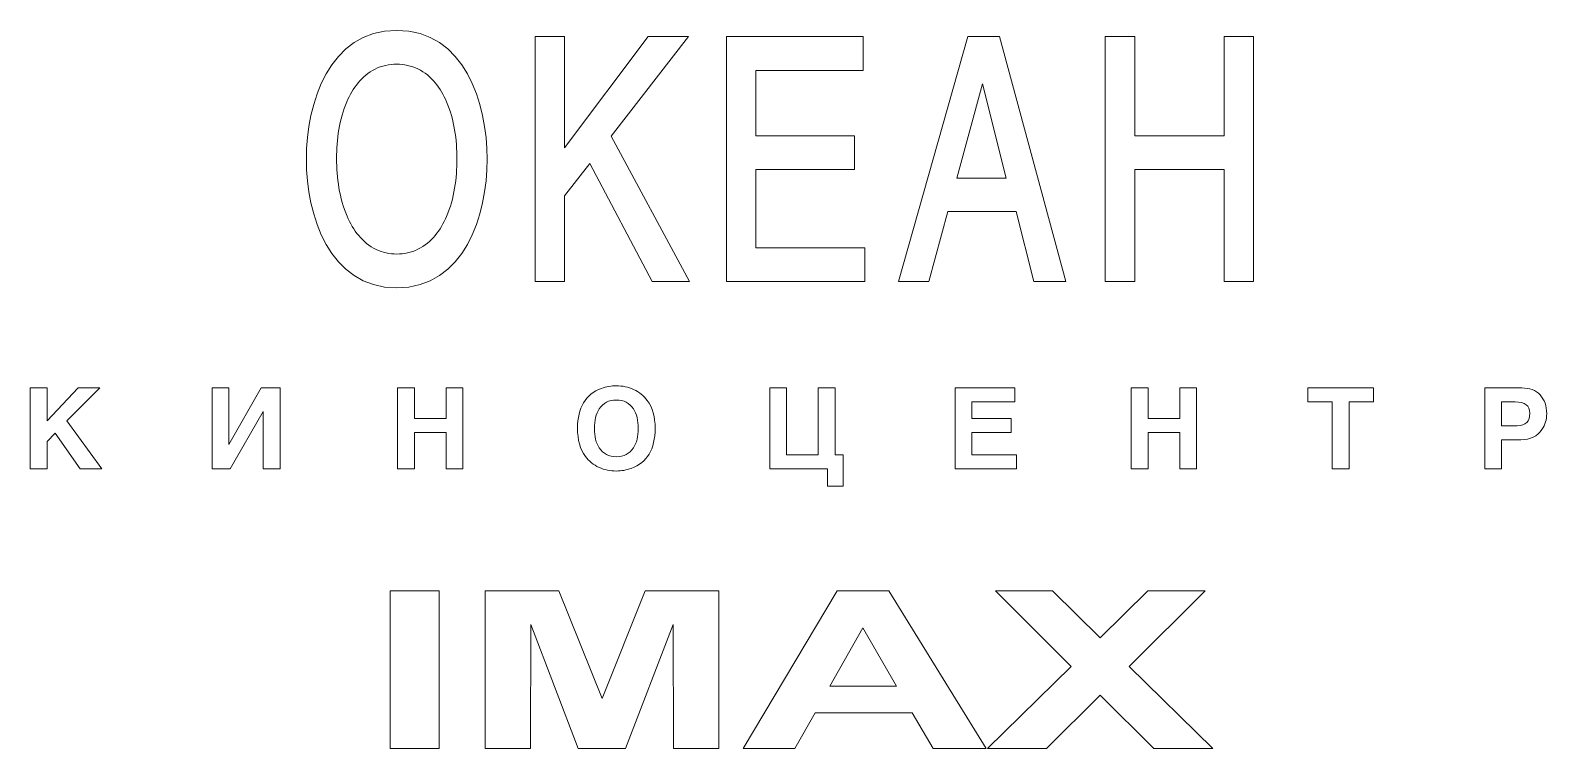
# Model space of a CAD drawing. Header units: millimetres. Extents: x -119 to 118, y -46 to 66.
import ezdxf

# ---------------------------------------------------------------- set-up
doc = ezdxf.new("R2010")
doc.units = ezdxf.units.MM
doc.header["$MEASUREMENT"] = 0
doc.layers.add('layer 1', color=7, linetype='Continuous')

msp = doc.modelspace()

# ---------------------------------------------------------------- linework, layer by layer
at = {"layer": 'layer 1', "lineweight": 20}
for points, knots in [([(-47.5286, 45.5102), (-47.5286, 36.8227), (-51.0577, 25.4635), (-61.6083, 25.4635), (-72.1588, 25.4635), (-75.6879, 36.8227), (-75.6879, 45.5102), (-75.6879, 54.1978), (-72.1588, 65.557), (-61.6083, 65.557), (-51.0577, 65.557), (-47.5286, 54.1978), (-47.5286, 45.5102)], [0, 0, 0, 0, 0.25, 0.25, 0.25, 0.5, 0.5, 0.5, 0.75, 0.75, 0.75, 1, 1, 1, 1]), ([(-35.4783, 47.2592), (-35.4783, 47.2592), (-22.4264, 64.5796), (-22.4264, 64.5796), (-22.4264, 64.5796), (-16.1872, 64.5796), (-16.1872, 64.5796), (-16.1872, 64.5796), (-28.2319, 49.0721), (-28.2319, 49.0721), (-28.2319, 49.0721), (-16.0224, 26.4408), (-16.0224, 26.4408), (-16.0224, 26.4408), (-21.8479, 26.4408), (-21.8479, 26.4408), (-21.8479, 26.4408), (-31.5215, 44.8377), (-31.5215, 44.8377), (-31.5215, 44.8377), (-35.4783, 39.8172), (-35.4783, 39.8172), (-35.4783, 39.8172), (-35.4783, 26.4408), (-35.4783, 26.4408), (-35.4783, 26.4408), (-40.069, 26.4408), (-40.069, 26.4408), (-40.069, 26.4408), (-40.069, 64.5796), (-40.069, 64.5796), (-40.069, 64.5796), (-35.4783, 64.5796), (-35.4783, 64.5796), (-35.4783, 64.5796), (-35.4783, 47.2592), (-35.4783, 47.2592)], [0, 0, 0, 0, 0.08333333, 0.08333333, 0.08333333, 0.16666667, 0.16666667, 0.16666667, 0.25, 0.25, 0.25, 0.33333333, 0.33333333, 0.33333333, 0.41666667, 0.41666667, 0.41666667, 0.5, 0.5, 0.5, 0.58333333, 0.58333333, 0.58333333, 0.66666667, 0.66666667, 0.66666667, 0.75, 0.75, 0.75, 0.83333333, 0.83333333, 0.83333333, 0.91666667, 0.91666667, 0.91666667, 1, 1, 1, 1]), ([(-5.6739, 59.3124), (-5.6739, 59.3124), (-5.6739, 49.1469), (-5.6739, 49.1469), (-5.6739, 49.1469), (9.7155, 49.1469), (9.7155, 49.1469), (9.7155, 49.1469), (9.7155, 43.8798), (9.7155, 43.8798), (9.7155, 43.8798), (-5.6739, 43.8798), (-5.6739, 43.8798), (-5.6739, 43.8798), (-5.6739, 31.708), (-5.6739, 31.708), (-5.6739, 31.708), (11.3049, 31.708), (11.3049, 31.708), (11.3049, 31.708), (11.3049, 26.4408), (11.3049, 26.4408), (11.3049, 26.4408), (-10.2645, 26.4408), (-10.2645, 26.4408), (-10.2645, 26.4408), (-10.2645, 64.5796), (-10.2645, 64.5796), (-10.2645, 64.5796), (11.0335, 64.5796), (11.0335, 64.5796), (11.0335, 64.5796), (11.0335, 59.3124), (11.0335, 59.3124), (11.0335, 59.3124), (-5.6739, 59.3124), (-5.6739, 59.3124)], [0, 0, 0, 0, 0.08333333, 0.08333333, 0.08333333, 0.16666667, 0.16666667, 0.16666667, 0.25, 0.25, 0.25, 0.33333333, 0.33333333, 0.33333333, 0.41666667, 0.41666667, 0.41666667, 0.5, 0.5, 0.5, 0.58333333, 0.58333333, 0.58333333, 0.66666667, 0.66666667, 0.66666667, 0.75, 0.75, 0.75, 0.83333333, 0.83333333, 0.83333333, 0.91666667, 0.91666667, 0.91666667, 1, 1, 1, 1]), ([(34.8628, 37.3466), (34.8628, 37.3466), (24.2315, 37.3466), (24.2315, 37.3466), (24.2315, 37.3466), (21.2855, 26.4408), (21.2855, 26.4408), (21.2855, 26.4408), (16.5434, 26.4408), (16.5434, 26.4408), (16.5434, 26.4408), (27.3505, 64.5796), (27.3505, 64.5796), (27.3505, 64.5796), (32.2552, 64.5796), (32.2552, 64.5796), (32.2552, 64.5796), (42.6268, 26.4408), (42.6268, 26.4408), (42.6268, 26.4408), (37.6539, 26.4408), (37.6539, 26.4408), (37.6539, 26.4408), (34.8628, 37.3466), (34.8628, 37.3466)], [0, 0, 0, 0, 0.125, 0.125, 0.125, 0.25, 0.25, 0.25, 0.375, 0.375, 0.375, 0.5, 0.5, 0.5, 0.625, 0.625, 0.625, 0.75, 0.75, 0.75, 0.875, 0.875, 0.875, 1, 1, 1, 1]), ([(53.3533, 49.1469), (53.3533, 49.1469), (67.2534, 49.1469), (67.2534, 49.1469), (67.2534, 49.1469), (67.2534, 64.5796), (67.2534, 64.5796), (67.2534, 64.5796), (71.844, 64.5796), (71.844, 64.5796), (71.844, 64.5796), (71.844, 26.4408), (71.844, 26.4408), (71.844, 26.4408), (67.2534, 26.4408), (67.2534, 26.4408), (67.2534, 26.4408), (67.2534, 43.8798), (67.2534, 43.8798), (67.2534, 43.8798), (53.3533, 43.8798), (53.3533, 43.8798), (53.3533, 43.8798), (53.3533, 26.4408), (53.3533, 26.4408), (53.3533, 26.4408), (48.7627, 26.4408), (48.7627, 26.4408), (48.7627, 26.4408), (48.7627, 64.5796), (48.7627, 64.5796), (48.7627, 64.5796), (53.3533, 64.5796), (53.3533, 64.5796), (53.3533, 64.5796), (53.3533, 49.1469), (53.3533, 49.1469)], [0, 0, 0, 0, 0.08333333, 0.08333333, 0.08333333, 0.16666667, 0.16666667, 0.16666667, 0.25, 0.25, 0.25, 0.33333333, 0.33333333, 0.33333333, 0.41666667, 0.41666667, 0.41666667, 0.5, 0.5, 0.5, 0.58333333, 0.58333333, 0.58333333, 0.66666667, 0.66666667, 0.66666667, 0.75, 0.75, 0.75, 0.83333333, 0.83333333, 0.83333333, 0.91666667, 0.91666667, 0.91666667, 1, 1, 1, 1]), ([(-52.2354, 45.5102), (-52.2354, 48.4894), (-52.6583, 51.6771), (-53.8489, 54.4291), (-54.7632, 56.5429), (-56.1949, 58.5107), (-58.3076, 59.5451), (-59.3435, 60.0523), (-60.4567, 60.2898), (-61.6083, 60.2898), (-62.7897, 60.2898), (-63.9313, 60.044), (-64.9909, 59.5163), (-67.0741, 58.4787), (-68.4863, 56.5384), (-69.3901, 54.4445), (-70.5668, 51.7184), (-70.9811, 48.5629), (-70.9811, 45.6131), (-70.9811, 42.6047), (-70.5497, 39.385), (-69.3455, 36.6072), (-68.4208, 34.4739), (-66.9701, 32.4781), (-64.8284, 31.4474), (-63.8158, 30.96), (-62.7304, 30.7306), (-61.6083, 30.7306), (-60.4567, 30.7306), (-59.3436, 30.9681), (-58.3076, 31.4753), (-56.1949, 32.5097), (-54.7633, 34.4775), (-53.8489, 36.5913), (-52.6583, 39.3434), (-52.2354, 42.5311), (-52.2354, 45.5102)], [0, 0, 0, 0, 0.08333333, 0.08333333, 0.08333333, 0.16666667, 0.16666667, 0.16666667, 0.25, 0.25, 0.25, 0.33333333, 0.33333333, 0.33333333, 0.41666667, 0.41666667, 0.41666667, 0.5, 0.5, 0.5, 0.58333333, 0.58333333, 0.58333333, 0.66666667, 0.66666667, 0.66666667, 0.75, 0.75, 0.75, 0.83333333, 0.83333333, 0.83333333, 0.91666667, 0.91666667, 0.91666667, 1, 1, 1, 1]), ([(25.6098, 42.5623), (25.6098, 42.5623), (33.3054, 42.5623), (33.3054, 42.5623), (33.3054, 42.5623), (29.6129, 57.2169), (29.6129, 57.2169), (29.6129, 57.2169), (25.6098, 42.5623), (25.6098, 42.5623)], [0, 0, 0, 0, 0.33333333, 0.33333333, 0.33333333, 0.66666667, 0.66666667, 0.66666667, 1, 1, 1, 1])]:
    msp.add_open_spline(points, degree=3, knots=knots, dxfattribs=at)
at = {"layer": 'layer 1', "lineweight": 9}
for points, knots in [([(-116.0695, 9.8921), (-116.0695, 9.8921), (-116.0695, 4.7685), (-116.0695, 4.7685), (-116.0695, 4.7685), (-111.2585, 9.8921), (-111.2585, 9.8921), (-111.2585, 9.8921), (-107.8544, 9.8921), (-107.8544, 9.8921), (-107.8544, 9.8921), (-112.9809, 4.7482), (-112.9809, 4.7482), (-112.9809, 4.7482), (-107.5505, -2.7171), (-107.5505, -2.7171), (-107.5505, -2.7171), (-110.9459, -2.7171), (-110.9459, -2.7171), (-110.9459, -2.7171), (-114.8363, 2.8233), (-114.8363, 2.8233), (-114.8363, 2.8233), (-116.0695, 1.5554), (-116.0695, 1.5554), (-116.0695, 1.5554), (-116.0695, -2.7171), (-116.0695, -2.7171), (-116.0695, -2.7171), (-118.692, -2.7171), (-118.692, -2.7171), (-118.692, -2.7171), (-118.692, 9.8921), (-118.692, 9.8921), (-118.692, 9.8921), (-116.0695, 9.8921), (-116.0695, 9.8921)], [0, 0, 0, 0, 0.08333333, 0.08333333, 0.08333333, 0.16666667, 0.16666667, 0.16666667, 0.25, 0.25, 0.25, 0.33333333, 0.33333333, 0.33333333, 0.41666667, 0.41666667, 0.41666667, 0.5, 0.5, 0.5, 0.58333333, 0.58333333, 0.58333333, 0.66666667, 0.66666667, 0.66666667, 0.75, 0.75, 0.75, 0.83333333, 0.83333333, 0.83333333, 0.91666667, 0.91666667, 0.91666667, 1, 1, 1, 1]), ([(-87.7658, 9.8921), (-87.7658, 9.8921), (-87.7658, 1.1039), (-87.7658, 1.1039), (-87.7658, 1.1039), (-82.7291, 9.8921), (-82.7291, 9.8921), (-82.7291, 9.8921), (-79.7765, 9.8921), (-79.7765, 9.8921), (-79.7765, 9.8921), (-79.7765, -2.7171), (-79.7765, -2.7171), (-79.7765, -2.7171), (-82.3991, -2.7171), (-82.3991, -2.7171), (-82.3991, -2.7171), (-82.3991, 6.2419), (-82.3991, 6.2419), (-82.3991, 6.2419), (-87.5747, -2.7171), (-87.5747, -2.7171), (-87.5747, -2.7171), (-90.3883, -2.7171), (-90.3883, -2.7171), (-90.3883, -2.7171), (-90.3883, 9.8921), (-90.3883, 9.8921), (-90.3883, 9.8921), (-87.7658, 9.8921), (-87.7658, 9.8921)], [0, 0, 0, 0, 0.1, 0.1, 0.1, 0.2, 0.2, 0.2, 0.3, 0.3, 0.3, 0.4, 0.4, 0.4, 0.5, 0.5, 0.5, 0.6, 0.6, 0.6, 0.7, 0.7, 0.7, 0.8, 0.8, 0.8, 0.9, 0.9, 0.9, 1, 1, 1, 1]), ([(-58.8542, 9.8921), (-58.8542, 9.8921), (-58.8542, 5.1159), (-58.8542, 5.1159), (-58.8542, 5.1159), (-53.939, 5.1159), (-53.939, 5.1159), (-53.939, 5.1159), (-53.939, 9.8921), (-53.939, 9.8921), (-53.939, 9.8921), (-51.3165, 9.8921), (-51.3165, 9.8921), (-51.3165, 9.8921), (-51.3165, -2.7171), (-51.3165, -2.7171), (-51.3165, -2.7171), (-53.939, -2.7171), (-53.939, -2.7171), (-53.939, -2.7171), (-53.939, 2.9449), (-53.939, 2.9449), (-53.939, 2.9449), (-58.8542, 2.9449), (-58.8542, 2.9449), (-58.8542, 2.9449), (-58.8542, -2.7171), (-58.8542, -2.7171), (-58.8542, -2.7171), (-61.4767, -2.7171), (-61.4767, -2.7171), (-61.4767, -2.7171), (-61.4767, 9.8921), (-61.4767, 9.8921), (-61.4767, 9.8921), (-58.8542, 9.8921), (-58.8542, 9.8921)], [0, 0, 0, 0, 0.08333333, 0.08333333, 0.08333333, 0.16666667, 0.16666667, 0.16666667, 0.25, 0.25, 0.25, 0.33333333, 0.33333333, 0.33333333, 0.41666667, 0.41666667, 0.41666667, 0.5, 0.5, 0.5, 0.58333333, 0.58333333, 0.58333333, 0.66666667, 0.66666667, 0.66666667, 0.75, 0.75, 0.75, 0.83333333, 0.83333333, 0.83333333, 0.91666667, 0.91666667, 0.91666667, 1, 1, 1, 1]), ([(-33.4509, 3.5875), (-33.4509, 6.8295), (-32.212, 8.9021), (-29.7342, 9.8052), (-28.97, 10.0831), (-28.1942, 10.2221), (-27.4069, 10.2221), (-26.4458, 10.2221), (-25.5485, 10.0368), (-24.7148, 9.6663), (-23.8349, 9.261), (-23.1228, 8.6879), (-22.5786, 7.9469), (-21.7681, 6.8237), (-21.3628, 5.3706), (-21.3628, 3.5875), (-21.3628, 0.3455), (-22.6017, -1.7271), (-25.0796, -2.6303), (-25.8438, -2.9081), (-26.6195, -3.0471), (-27.4069, -3.0471), (-28.3679, -3.0471), (-29.2653, -2.8618), (-30.0989, -2.4913), (-30.9789, -2.0861), (-31.691, -1.5129), (-32.2352, -0.7719), (-33.0457, 0.3512), (-33.4509, 1.8044), (-33.4509, 3.5875)], [0, 0, 0, 0, 0.1, 0.1, 0.1, 0.2, 0.2, 0.2, 0.3, 0.3, 0.3, 0.4, 0.4, 0.4, 0.5, 0.5, 0.5, 0.6, 0.6, 0.6, 0.7, 0.7, 0.7, 0.8, 0.8, 0.8, 0.9, 0.9, 0.9, 1, 1, 1, 1]), ([(-0.8748, 9.8921), (-0.8748, 9.8921), (-0.8748, -0.5461), (-0.8748, -0.5461), (-0.8748, -0.5461), (4.0404, -0.5461), (4.0404, -0.5461), (4.0404, -0.5461), (4.0404, 9.8921), (4.0404, 9.8921), (4.0404, 9.8921), (6.6629, 9.8921), (6.6629, 9.8921), (6.6629, 9.8921), (6.6629, -0.5461), (6.6629, -0.5461), (6.6629, -0.5461), (7.9134, -0.5461), (7.9134, -0.5461), (7.9134, -0.5461), (7.9134, -5.3918), (7.9134, -5.3918), (7.9134, -5.3918), (5.4645, -5.3918), (5.4645, -5.3918), (5.4645, -5.3918), (5.4645, -2.7171), (5.4645, -2.7171), (5.4645, -2.7171), (-3.4973, -2.7171), (-3.4973, -2.7171), (-3.4973, -2.7171), (-3.4973, 9.8921), (-3.4973, 9.8921), (-3.4973, 9.8921), (-0.8748, 9.8921), (-0.8748, 9.8921)], [0, 0, 0, 0, 0.08333333, 0.08333333, 0.08333333, 0.16666667, 0.16666667, 0.16666667, 0.25, 0.25, 0.25, 0.33333333, 0.33333333, 0.33333333, 0.41666667, 0.41666667, 0.41666667, 0.5, 0.5, 0.5, 0.58333333, 0.58333333, 0.58333333, 0.66666667, 0.66666667, 0.66666667, 0.75, 0.75, 0.75, 0.83333333, 0.83333333, 0.83333333, 0.91666667, 0.91666667, 0.91666667, 1, 1, 1, 1]), ([(25.3622, 9.8921), (25.3622, 9.8921), (34.6714, 9.8921), (34.6714, 9.8921), (34.6714, 9.8921), (34.6714, 7.7211), (34.6714, 7.7211), (34.6714, 7.7211), (27.9847, 7.7211), (27.9847, 7.7211), (27.9847, 7.7211), (27.9847, 5.1159), (27.9847, 5.1159), (27.9847, 5.1159), (34.1156, 5.1159), (34.1156, 5.1159), (34.1156, 5.1159), (34.1156, 2.9449), (34.1156, 2.9449), (34.1156, 2.9449), (27.9847, 2.9449), (27.9847, 2.9449), (27.9847, 2.9449), (27.9847, -0.5461), (27.9847, -0.5461), (27.9847, -0.5461), (34.9493, -0.5461), (34.9493, -0.5461), (34.9493, -0.5461), (34.9493, -2.7171), (34.9493, -2.7171), (34.9493, -2.7171), (25.3622, -2.7171), (25.3622, -2.7171), (25.3622, -2.7171), (25.3622, 9.8921), (25.3622, 9.8921)], [0, 0, 0, 0, 0.08333333, 0.08333333, 0.08333333, 0.16666667, 0.16666667, 0.16666667, 0.25, 0.25, 0.25, 0.33333333, 0.33333333, 0.33333333, 0.41666667, 0.41666667, 0.41666667, 0.5, 0.5, 0.5, 0.58333333, 0.58333333, 0.58333333, 0.66666667, 0.66666667, 0.66666667, 0.75, 0.75, 0.75, 0.83333333, 0.83333333, 0.83333333, 0.91666667, 0.91666667, 0.91666667, 1, 1, 1, 1]), ([(55.4374, 9.8921), (55.4374, 9.8921), (55.4374, 5.1159), (55.4374, 5.1159), (55.4374, 5.1159), (60.3526, 5.1159), (60.3526, 5.1159), (60.3526, 5.1159), (60.3526, 9.8921), (60.3526, 9.8921), (60.3526, 9.8921), (62.9751, 9.8921), (62.9751, 9.8921), (62.9751, 9.8921), (62.9751, -2.7171), (62.9751, -2.7171), (62.9751, -2.7171), (60.3526, -2.7171), (60.3526, -2.7171), (60.3526, -2.7171), (60.3526, 2.9449), (60.3526, 2.9449), (60.3526, 2.9449), (55.4374, 2.9449), (55.4374, 2.9449), (55.4374, 2.9449), (55.4374, -2.7171), (55.4374, -2.7171), (55.4374, -2.7171), (52.8149, -2.7171), (52.8149, -2.7171), (52.8149, -2.7171), (52.8149, 9.8921), (52.8149, 9.8921), (52.8149, 9.8921), (55.4374, 9.8921), (55.4374, 9.8921)], [0, 0, 0, 0, 0.08333333, 0.08333333, 0.08333333, 0.16666667, 0.16666667, 0.16666667, 0.25, 0.25, 0.25, 0.33333333, 0.33333333, 0.33333333, 0.41666667, 0.41666667, 0.41666667, 0.5, 0.5, 0.5, 0.58333333, 0.58333333, 0.58333333, 0.66666667, 0.66666667, 0.66666667, 0.75, 0.75, 0.75, 0.83333333, 0.83333333, 0.83333333, 0.91666667, 0.91666667, 0.91666667, 1, 1, 1, 1]), ([(86.7284, 7.7211), (86.7284, 7.7211), (86.7284, -2.7171), (86.7284, -2.7171), (86.7284, -2.7171), (84.1058, -2.7171), (84.1058, -2.7171), (84.1058, -2.7171), (84.1058, 7.7211), (84.1058, 7.7211), (84.1058, 7.7211), (80.3023, 7.7211), (80.3023, 7.7211), (80.3023, 7.7211), (80.3023, 9.8921), (80.3023, 9.8921), (80.3023, 9.8921), (90.532, 9.8921), (90.532, 9.8921), (90.532, 9.8921), (90.532, 7.7211), (90.532, 7.7211), (90.532, 7.7211), (86.7284, 7.7211), (86.7284, 7.7211)], [0, 0, 0, 0, 0.125, 0.125, 0.125, 0.25, 0.25, 0.25, 0.375, 0.375, 0.375, 0.5, 0.5, 0.5, 0.625, 0.625, 0.625, 0.75, 0.75, 0.75, 0.875, 0.875, 0.875, 1, 1, 1, 1]), ([(110.4817, 1.8333), (110.4817, 1.8333), (110.4817, -2.7171), (110.4817, -2.7171), (110.4817, -2.7171), (107.8592, -2.7171), (107.8592, -2.7171), (107.8592, -2.7171), (107.8592, 9.8921), (107.8592, 9.8921), (107.8592, 9.8921), (113.6253, 9.8921), (113.6253, 9.8921), (114.8527, 9.8921), (115.8079, 9.5302), (116.4911, 8.8066), (117.1742, 8.0829), (117.5158, 7.1016), (117.5158, 5.8627), (117.5158, 4.9711), (117.2726, 4.1606), (116.7863, 3.4312), (116.0684, 2.3659), (114.9743, 1.8333), (113.5038, 1.8333), (113.5038, 1.8333), (110.4817, 1.8333), (110.4817, 1.8333)], [0, 0, 0, 0, 0.11111111, 0.11111111, 0.11111111, 0.22222222, 0.22222222, 0.22222222, 0.33333333, 0.33333333, 0.33333333, 0.44444444, 0.44444444, 0.44444444, 0.55555556, 0.55555556, 0.55555556, 0.66666667, 0.66666667, 0.66666667, 0.77777778, 0.77777778, 0.77777778, 0.88888889, 0.88888889, 0.88888889, 1, 1, 1, 1]), ([(-30.8284, 3.5875), (-30.8284, 2.337), (-30.5736, 1.3239), (-30.0642, 0.5481), (-29.4621, -0.3666), (-28.5763, -0.824), (-27.4069, -0.824), (-26.2374, -0.824), (-25.3517, -0.3666), (-24.7496, 0.5481), (-24.2401, 1.3239), (-23.9854, 2.337), (-23.9854, 3.5875), (-23.9854, 4.838), (-24.2401, 5.8511), (-24.7496, 6.6269), (-25.3517, 7.5416), (-26.2374, 7.999), (-27.4069, 7.999), (-28.5763, 7.999), (-29.4621, 7.5416), (-30.0642, 6.6269), (-30.5736, 5.8511), (-30.8284, 4.838), (-30.8284, 3.5875)], [0, 0, 0, 0, 0.125, 0.125, 0.125, 0.25, 0.25, 0.25, 0.375, 0.375, 0.375, 0.5, 0.5, 0.5, 0.625, 0.625, 0.625, 0.75, 0.75, 0.75, 0.875, 0.875, 0.875, 1, 1, 1, 1]), ([(110.4817, 7.7211), (110.4817, 7.7211), (110.4817, 4.0043), (110.4817, 4.0043), (110.4817, 4.0043), (112.9306, 4.0043), (112.9306, 4.0043), (114.239, 4.0043), (114.8932, 4.6585), (114.8932, 5.9669), (114.8932, 7.1363), (114.1232, 7.7211), (112.5833, 7.7211), (112.5833, 7.7211), (110.4817, 7.7211), (110.4817, 7.7211)], [0, 0, 0, 0, 0.2, 0.2, 0.2, 0.4, 0.4, 0.4, 0.6, 0.6, 0.6, 0.8, 0.8, 0.8, 1, 1, 1, 1]), ([(-62.6364, -46.2676), (-62.6364, -46.2676), (-62.6364, -21.7206), (-62.6364, -21.7206), (-62.6364, -21.7206), (-54.9927, -21.7206), (-54.9927, -21.7206), (-54.9927, -21.7206), (-54.9927, -46.2676), (-54.9927, -46.2676), (-54.9927, -46.2676), (-62.6364, -46.2676), (-62.6364, -46.2676)], [0, 0, 0, 0, 0.25, 0.25, 0.25, 0.5, 0.5, 0.5, 0.75, 0.75, 0.75, 1, 1, 1, 1]), ([(-47.8323, -46.2676), (-47.8323, -46.2676), (-47.8323, -21.7206), (-47.8323, -21.7206), (-47.8323, -21.7206), (-36.3841, -21.7206), (-36.3841, -21.7206), (-36.3841, -21.7206), (-29.619, -38.4624), (-29.619, -38.4624), (-29.619, -38.4624), (-22.9329, -21.7206), (-22.9329, -21.7206), (-22.9329, -21.7206), (-11.4586, -21.7206), (-11.4586, -21.7206), (-11.4586, -21.7206), (-11.4586, -46.2676), (-11.4586, -46.2676), (-11.4586, -46.2676), (-18.5224, -46.2676), (-18.5224, -46.2676), (-18.5224, -46.2676), (-18.5488, -26.9431), (-18.5488, -26.9431), (-18.5488, -26.9431), (-25.9905, -46.2676), (-25.9905, -46.2676), (-25.9905, -46.2676), (-33.3355, -46.2676), (-33.3355, -46.2676), (-33.3355, -46.2676), (-40.7419, -26.9431), (-40.7419, -26.9431), (-40.7419, -26.9431), (-40.7684, -46.2676), (-40.7684, -46.2676), (-40.7684, -46.2676), (-47.8323, -46.2676), (-47.8323, -46.2676)], [0, 0, 0, 0, 0.07692308, 0.07692308, 0.07692308, 0.15384615, 0.15384615, 0.15384615, 0.23076923, 0.23076923, 0.23076923, 0.30769231, 0.30769231, 0.30769231, 0.38461538, 0.38461538, 0.38461538, 0.46153846, 0.46153846, 0.46153846, 0.53846154, 0.53846154, 0.53846154, 0.61538462, 0.61538462, 0.61538462, 0.69230769, 0.69230769, 0.69230769, 0.76923077, 0.76923077, 0.76923077, 0.84615385, 0.84615385, 0.84615385, 0.92307692, 0.92307692, 0.92307692, 1, 1, 1, 1]), ([(30.1867, -46.2676), (30.1867, -46.2676), (21.9543, -46.2676), (21.9543, -46.2676), (21.9543, -46.2676), (18.6946, -40.6794), (18.6946, -40.6794), (18.6946, -40.6794), (3.5566, -40.6794), (3.5566, -40.6794), (3.5566, -40.6794), (0.42, -46.2676), (0.42, -46.2676), (0.42, -46.2676), (-7.663, -46.2676), (-7.663, -46.2676), (-7.663, -46.2676), (6.9919, -21.7206), (6.9919, -21.7206), (6.9919, -21.7206), (15.0661, -21.7206), (15.0661, -21.7206), (15.0661, -21.7206), (30.1867, -46.2676), (30.1867, -46.2676)], [0, 0, 0, 0, 0.125, 0.125, 0.125, 0.25, 0.25, 0.25, 0.375, 0.375, 0.375, 0.5, 0.5, 0.5, 0.625, 0.625, 0.625, 0.75, 0.75, 0.75, 0.875, 0.875, 0.875, 1, 1, 1, 1]), ([(30.4326, -46.2676), (30.4326, -46.2676), (43.4622, -33.4684), (43.4622, -33.4684), (43.4622, -33.4684), (31.6452, -21.7206), (31.6452, -21.7206), (31.6452, -21.7206), (40.5453, -21.7206), (40.5453, -21.7206), (40.5453, -21.7206), (47.9781, -29.0287), (47.9781, -29.0287), (47.9781, -29.0287), (55.411, -21.7206), (55.411, -21.7206), (55.411, -21.7206), (64.3286, -21.7206), (64.3286, -21.7206), (64.3286, -21.7206), (52.4853, -33.4741), (52.4853, -33.4741), (52.4853, -33.4741), (65.4885, -46.2676), (65.4885, -46.2676), (65.4885, -46.2676), (56.3336, -46.2676), (56.3336, -46.2676), (56.3336, -46.2676), (47.9693, -37.9539), (47.9693, -37.9539), (47.9693, -37.9539), (39.5964, -46.2676), (39.5964, -46.2676), (39.5964, -46.2676), (30.4326, -46.2676), (30.4326, -46.2676)], [0, 0, 0, 0, 0.08333333, 0.08333333, 0.08333333, 0.16666667, 0.16666667, 0.16666667, 0.25, 0.25, 0.25, 0.33333333, 0.33333333, 0.33333333, 0.41666667, 0.41666667, 0.41666667, 0.5, 0.5, 0.5, 0.58333333, 0.58333333, 0.58333333, 0.66666667, 0.66666667, 0.66666667, 0.75, 0.75, 0.75, 0.83333333, 0.83333333, 0.83333333, 0.91666667, 0.91666667, 0.91666667, 1, 1, 1, 1]), ([(16.217, -36.5311), (16.217, -36.5311), (10.9719, -27.446), (10.9719, -27.446), (10.9719, -27.446), (5.876, -36.5311), (5.876, -36.5311), (5.876, -36.5311), (16.217, -36.5311), (16.217, -36.5311)], [0, 0, 0, 0, 0.33333333, 0.33333333, 0.33333333, 0.66666667, 0.66666667, 0.66666667, 1, 1, 1, 1])]:
    msp.add_open_spline(points, degree=3, knots=knots, dxfattribs=at)

doc.saveas('drawing.dxf')
